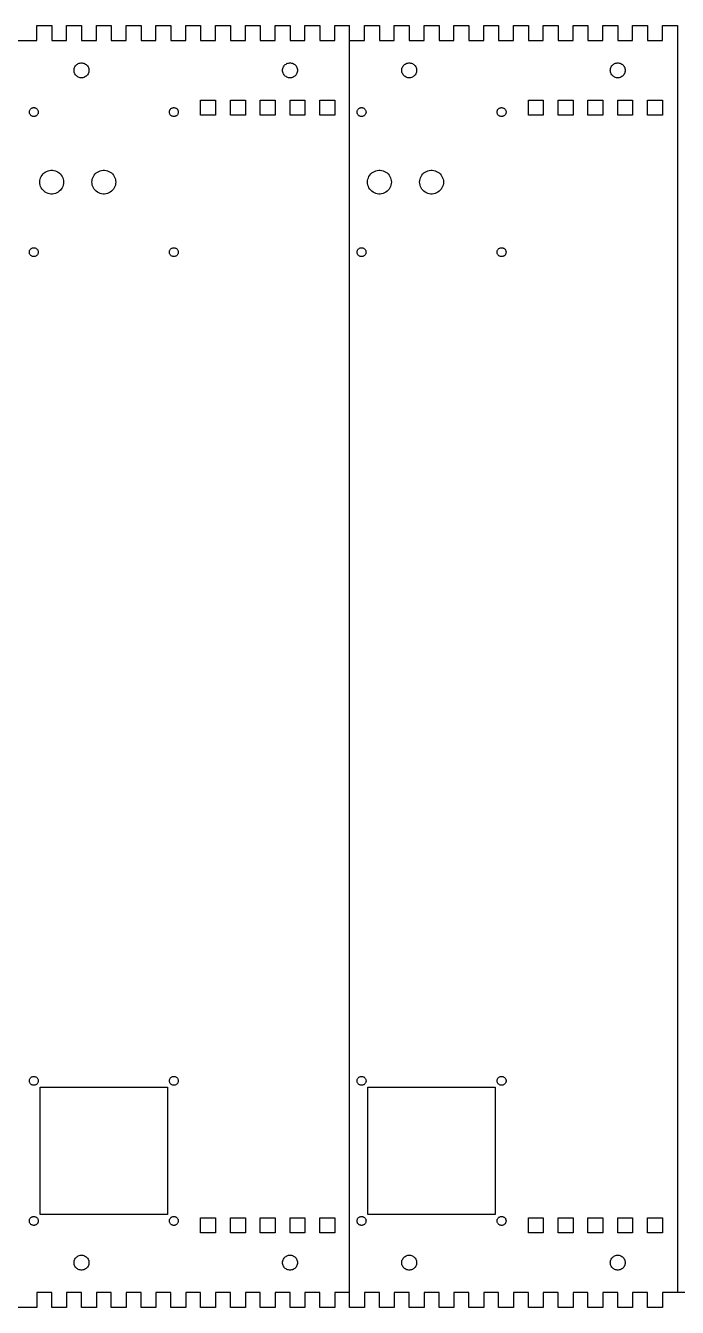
# Model space of a CAD drawing. Extents: x 0 to 660, y 0 to 430.
# Drawn here: x 221.7 to 440.4, y 0.4 to 430.4 of the extents above; entities that cross this region are included whole.
import ezdxf

# ---------------------------------------------------------------- set-up
doc = ezdxf.new("R2010")
doc.units = 0
doc.layers.add('LAYER_1', color=7, linetype='CONTINUOUS')

msp = doc.modelspace()

# ---------------------------------------------------------------- linework, layer by layer
at = {"layer": 'LAYER_1', "color": 7}
msp.add_line((330.423322, 0.42334), (330.423334, 430.423338), dxfattribs=at)
for points in [[(225.423333, 425.423339), (225.423333, 430.423338), (230.423334, 430.423338), (230.423334, 425.423339), (235.423334, 425.423339), (235.423334, 430.423338), (240.423334, 430.423338), (240.423334, 425.423339), (245.423334, 425.423339), (245.423334, 430.423338), (250.423333, 430.423338), (250.423333, 425.423339), (255.423334, 425.423339), (255.423334, 430.423338), (260.423333, 430.423338), (260.423333, 425.423339), (265.423334, 425.423339), (265.423334, 430.423338), (270.423332, 430.423338), (270.423332, 425.423339), (275.423334, 425.423339), (275.423334, 430.423338), (280.423332, 430.423338), (280.423332, 425.423339), (285.423333, 425.423339), (285.423333, 430.423338), (290.423335, 430.423338), (290.423335, 425.423339), (295.423333, 425.423339), (295.423333, 430.423338), (300.423334, 430.423338), (300.423334, 425.423339), (305.423333, 425.423339), (305.423333, 430.423338), (310.423334, 430.423338), (310.423334, 425.423339), (315.423333, 425.423339), (315.423333, 430.423338), (320.423334, 430.423338), (320.423334, 425.423339), (325.423332, 425.423339), (325.423332, 430.423338), (330.423334, 430.423338)], [(330.423322, 425.423339), (335.423322, 425.423339), (335.423322, 430.423338), (340.423322, 430.423338), (340.423322, 425.423339), (345.423322, 425.423339), (345.423322, 430.423338), (350.423323, 430.423338), (350.423323, 425.423339), (355.423322, 425.423339), (355.423322, 430.423338), (360.423322, 430.423338), (360.423322, 425.423339), (365.423323, 425.423339), (365.423323, 430.423338), (370.423321, 430.423338), (370.423321, 425.423339), (375.423323, 425.423339), (375.423323, 430.423338), (380.423321, 430.423338), (380.423321, 425.423339), (385.423323, 425.423339), (385.423323, 430.423338), (390.423321, 430.423338), (390.423321, 425.423339), (395.423322, 425.423339), (395.423322, 430.423338), (400.423324, 430.423338), (400.423324, 425.423339), (405.423322, 425.423339), (405.423322, 430.423338), (410.423323, 430.423338), (410.423323, 425.423339), (415.423322, 425.423339), (415.423322, 430.423338), (420.423323, 430.423338), (420.423323, 425.423339), (425.423322, 425.423339), (425.423322, 430.423338), (430.423323, 430.423338), (430.423323, 425.423339), (435.423321, 425.423339), (435.423321, 430.423338), (440.423323, 430.423338), (440.423323, 5.42333)], [(215.423332, 425.423339), (225.423333, 425.423339)], [(237.923334, 415.423339), (237.943335, 415.736338), (238.002334, 416.045337), (238.099334, 416.343339), (238.232334, 416.627339), (238.400333, 416.892337), (238.601334, 417.13434), (238.829334, 417.349339), (239.083334, 417.534339), (239.359334, 417.685339), (239.650333, 417.801338), (239.955334, 417.879339), (240.266334, 417.918339), (240.580334, 417.918339), (240.891333, 417.879339), (241.196334, 417.801338), (241.487333, 417.685339), (241.763334, 417.534339), (242.017334, 417.349339), (242.245334, 417.13434), (242.446334, 416.892337), (242.614334, 416.627339), (242.747333, 416.343339), (242.844334, 416.045337), (242.903334, 415.736338), (242.923335, 415.423339), (242.903332, 415.110338), (242.844334, 414.801338), (242.747333, 414.503337), (242.614334, 414.219337), (242.446334, 413.954339), (242.245334, 413.712339), (242.017334, 413.497339), (241.763334, 413.312337), (241.487333, 413.161339), (241.196334, 413.045338), (240.891333, 412.967337), (240.580334, 412.928337), (240.266334, 412.928337), (239.955334, 412.967337), (239.650333, 413.045338), (239.359334, 413.161339), (239.083334, 413.312337), (238.829334, 413.497339), (238.601334, 413.712339), (238.400333, 413.954339), (238.232334, 414.219337), (238.099334, 414.503337), (238.002334, 414.801338), (237.943334, 415.110338), (237.923332, 415.423339)], [(307.923334, 415.423339), (307.943343, 415.736338), (308.002333, 416.045337), (308.099333, 416.343339), (308.232333, 416.627339), (308.400334, 416.892337), (308.601333, 417.13434), (308.829335, 417.349339), (309.083335, 417.534339), (309.359334, 417.685339), (309.650333, 417.801338), (309.955334, 417.879339), (310.266334, 417.918339), (310.580334, 417.918339), (310.891335, 417.879339), (311.196332, 417.801338), (311.487335, 417.685339), (311.763334, 417.534339), (312.017334, 417.349339), (312.245333, 417.13434), (312.446334, 416.892337), (312.614333, 416.627339), (312.747333, 416.343339), (312.844332, 416.045337), (312.903334, 415.736338), (312.923343, 415.423339), (312.903325, 415.110338), (312.844332, 414.801338), (312.747333, 414.503337), (312.614333, 414.219337), (312.446334, 413.954339), (312.245333, 413.712339), (312.017334, 413.497339), (311.763334, 413.312337), (311.487335, 413.161339), (311.196332, 413.045338), (310.891335, 412.967337), (310.580334, 412.928337), (310.266334, 412.928337), (309.955334, 412.967337), (309.650333, 413.045338), (309.359334, 413.161339), (309.083335, 413.312337), (308.829335, 413.497339), (308.601333, 413.712339), (308.400334, 413.954339), (308.232333, 414.219337), (308.099333, 414.503337), (308.002333, 414.801338), (307.943335, 415.110338), (307.923325, 415.423339)], [(347.923322, 415.423339), (347.943324, 415.736338), (348.002322, 416.045337), (348.099322, 416.343339), (348.232322, 416.627339), (348.400322, 416.892337), (348.601322, 417.13434), (348.829322, 417.349339), (349.083322, 417.534339), (349.359322, 417.685339), (349.650322, 417.801338), (349.955322, 417.879339), (350.266323, 417.918339), (350.580322, 417.918339), (350.891322, 417.879339), (351.196322, 417.801338), (351.487322, 417.685339), (351.763322, 417.534339), (352.017322, 417.349339), (352.245322, 417.13434), (352.446322, 416.892337), (352.614323, 416.627339), (352.747322, 416.343339), (352.844322, 416.045337), (352.903322, 415.736338), (352.923323, 415.423339), (352.903321, 415.110338), (352.844322, 414.801338), (352.747322, 414.503337), (352.614323, 414.219337), (352.446322, 413.954339), (352.245322, 413.712339), (352.017322, 413.497339), (351.763322, 413.312337), (351.487322, 413.161339), (351.196322, 413.045338), (350.891322, 412.967337), (350.580322, 412.928337), (350.266323, 412.928337), (349.955322, 412.967337), (349.650322, 413.045338), (349.359322, 413.161339), (349.083322, 413.312337), (348.829322, 413.497339), (348.601322, 413.712339), (348.400322, 413.954339), (348.232322, 414.219337), (348.099322, 414.503337), (348.002322, 414.801338), (347.943322, 415.110338), (347.923321, 415.423339)], [(417.923322, 415.423339), (417.943332, 415.736338), (418.002322, 416.045337), (418.099322, 416.343339), (418.232322, 416.627339), (418.400323, 416.892337), (418.601322, 417.13434), (418.829323, 417.349339), (419.083323, 417.534339), (419.359323, 417.685339), (419.650322, 417.801338), (419.955322, 417.879339), (420.266323, 417.918339), (420.580323, 417.918339), (420.891324, 417.879339), (421.196321, 417.801338), (421.487323, 417.685339), (421.763323, 417.534339), (422.017323, 417.349339), (422.245322, 417.13434), (422.446323, 416.892337), (422.614321, 416.627339), (422.747321, 416.343339), (422.844321, 416.045337), (422.903323, 415.736338), (422.923332, 415.423339), (422.903314, 415.110338), (422.844321, 414.801338), (422.747321, 414.503337), (422.614321, 414.219337), (422.446323, 413.954339), (422.245322, 413.712339), (422.017323, 413.497339), (421.763323, 413.312337), (421.487323, 413.161339), (421.196321, 413.045338), (420.891324, 412.967337), (420.580323, 412.928337), (420.266323, 412.928337), (419.955322, 412.967337), (419.650322, 413.045338), (419.359323, 413.161339), (419.083323, 413.312337), (418.829323, 413.497339), (418.601322, 413.712339), (418.400323, 413.954339), (418.232322, 414.219337), (418.099322, 414.503337), (418.002322, 414.801338), (417.943324, 415.110338), (417.923314, 415.423339)], [(280.423332, 400.423338), (280.423332, 405.423337), (285.423333, 405.423337), (285.423333, 400.423338), (280.423332, 400.423338)], [(290.423335, 400.423338), (290.423335, 405.423337), (295.423333, 405.423337), (295.423333, 400.423338), (290.423335, 400.423338)], [(300.423334, 400.423338), (300.423334, 405.423337), (305.423333, 405.423337), (305.423333, 400.423338), (300.423334, 400.423338)], [(310.423334, 400.423338), (310.423334, 405.423337), (315.423333, 405.423337), (315.423333, 400.423338), (310.423334, 400.423338)], [(320.423334, 400.423338), (320.423334, 405.423337), (325.423332, 405.423337), (325.423332, 400.423338), (320.423334, 400.423338)], [(390.423321, 400.423338), (390.423321, 405.423337), (395.423322, 405.423337), (395.423322, 400.423338), (390.423321, 400.423338)], [(400.423324, 400.423338), (400.423324, 405.423337), (405.423322, 405.423337), (405.423322, 400.423338), (400.423324, 400.423338)], [(410.423323, 400.423338), (410.423323, 405.423337), (415.423322, 405.423337), (415.423322, 400.423338), (410.423323, 400.423338)], [(420.423323, 400.423338), (420.423323, 405.423337), (425.423322, 405.423337), (425.423322, 400.423338), (420.423323, 400.423338)], [(430.423323, 400.423338), (430.423323, 405.423337), (435.423321, 405.423337), (435.423321, 400.423338), (430.423323, 400.423338)], [(222.926334, 401.329339), (222.926334, 401.517339), (222.950334, 401.704339), (222.996334, 401.887338), (223.066334, 402.062338), (223.157334, 402.227339), (223.267333, 402.379339), (223.396334, 402.516338), (223.541333, 402.637338), (223.700334, 402.737338), (223.871334, 402.818338), (224.050334, 402.876338), (224.235334, 402.911339), (224.423334, 402.923333), (224.611334, 402.911344), (224.796334, 402.876338), (224.975334, 402.818338), (225.146333, 402.737338), (225.305334, 402.637338), (225.450334, 402.516338), (225.579334, 402.379339), (225.689334, 402.227339), (225.780334, 402.062338), (225.850334, 401.887338), (225.896334, 401.704339), (225.920334, 401.517339), (225.920334, 401.329339), (225.896333, 401.142339), (225.850334, 400.959338), (225.780334, 400.784337), (225.689334, 400.619339), (225.579334, 400.467337), (225.450334, 400.330338), (225.305334, 400.209338), (225.146333, 400.109338), (224.975334, 400.028337), (224.796334, 399.970338), (224.611334, 399.935339), (224.423334, 399.923345), (224.235334, 399.935334), (224.050334, 399.970338), (223.871334, 400.028337), (223.700334, 400.109338), (223.541333, 400.209338), (223.396334, 400.330338), (223.267333, 400.467337), (223.157334, 400.619339), (223.066334, 400.784337), (222.996334, 400.959338), (222.950334, 401.142339), (222.926334, 401.329339)], [(269.923333, 401.423339), (269.935328, 401.611339), (269.970335, 401.796338), (270.028334, 401.975338), (270.109335, 402.146339), (270.209335, 402.305337), (270.330335, 402.450337), (270.467334, 402.579338), (270.619333, 402.689337), (270.784334, 402.780337), (270.959334, 402.850339), (271.142333, 402.896339), (271.329333, 402.920328), (271.517333, 402.920339), (271.704333, 402.89635), (271.887335, 402.850339), (272.062332, 402.780337), (272.227334, 402.689337), (272.379333, 402.579338), (272.516335, 402.450337), (272.637335, 402.305337), (272.737334, 402.146339), (272.818332, 401.975338), (272.876335, 401.796338), (272.911333, 401.611339), (272.923327, 401.423339), (272.911339, 401.23534), (272.876335, 401.050337), (272.818332, 400.871338), (272.737334, 400.700339), (272.637335, 400.541338), (272.516335, 400.396338), (272.379333, 400.267337), (272.227334, 400.157338), (272.062332, 400.066338), (271.887335, 399.996339), (271.704333, 399.950339), (271.517333, 399.926351), (271.329333, 399.926339), (271.142333, 399.950328), (270.959334, 399.996339), (270.784334, 400.066338), (270.619333, 400.157338), (270.467334, 400.267337), (270.330335, 400.396338), (270.209335, 400.541338), (270.109335, 400.700339), (270.028334, 400.871338), (269.970335, 401.050337), (269.935333, 401.23534), (269.923339, 401.423339)], [(332.926323, 401.329339), (332.926323, 401.517339), (332.950322, 401.704339), (332.996322, 401.887338), (333.066323, 402.062338), (333.157323, 402.227339), (333.267322, 402.379339), (333.396322, 402.516338), (333.541322, 402.637338), (333.700322, 402.737338), (333.871322, 402.818338), (334.050322, 402.876338), (334.235323, 402.911339), (334.423322, 402.923333), (334.611322, 402.911344), (334.796322, 402.876338), (334.975322, 402.818338), (335.146322, 402.737338), (335.305322, 402.637338), (335.450323, 402.516338), (335.579322, 402.379339), (335.689322, 402.227339), (335.780322, 402.062338), (335.850323, 401.887338), (335.896323, 401.704339), (335.920323, 401.517339), (335.920322, 401.329339), (335.896322, 401.142339), (335.850323, 400.959338), (335.780322, 400.784337), (335.689322, 400.619339), (335.579322, 400.467337), (335.450323, 400.330338), (335.305322, 400.209338), (335.146322, 400.109338), (334.975322, 400.028337), (334.796322, 399.970338), (334.611322, 399.935339), (334.423322, 399.923345), (334.235323, 399.935334), (334.050322, 399.970338), (333.871322, 400.028337), (333.700322, 400.109338), (333.541322, 400.209338), (333.396322, 400.330338), (333.267322, 400.467337), (333.157323, 400.619339), (333.066323, 400.784337), (332.996322, 400.959338), (332.950322, 401.142339), (332.926323, 401.329339)], [(379.923322, 401.423339), (379.935317, 401.611339), (379.970324, 401.796338), (380.028323, 401.975338), (380.109324, 402.146339), (380.209323, 402.305337), (380.330323, 402.450337), (380.467322, 402.579338), (380.619322, 402.689337), (380.784323, 402.780337), (380.959323, 402.850339), (381.142322, 402.896339), (381.329322, 402.920328), (381.517322, 402.920339), (381.704322, 402.89635), (381.887324, 402.850339), (382.062321, 402.780337), (382.227322, 402.689337), (382.379322, 402.579338), (382.516324, 402.450337), (382.637324, 402.305337), (382.737323, 402.146339), (382.818321, 401.975338), (382.876323, 401.796338), (382.911322, 401.611339), (382.923316, 401.423339), (382.911327, 401.23534), (382.876323, 401.050337), (382.818321, 400.871338), (382.737323, 400.700339), (382.637324, 400.541338), (382.516324, 400.396338), (382.379322, 400.267337), (382.227322, 400.157338), (382.062321, 400.066338), (381.887324, 399.996339), (381.704322, 399.950339), (381.517322, 399.926351), (381.329322, 399.926339), (381.142322, 399.950328), (380.959323, 399.996339), (380.784323, 400.066338), (380.619322, 400.157338), (380.467322, 400.267337), (380.330323, 400.396338), (380.209323, 400.541338), (380.109324, 400.700339), (380.028323, 400.871338), (379.970324, 401.050337), (379.935322, 401.23534), (379.923328, 401.423339)], [(226.423334, 377.923338), (226.455334, 378.424339), (226.549334, 378.918338), (226.704334, 379.395339), (226.918334, 379.850337), (227.187334, 380.274337), (227.507333, 380.661337), (227.873334, 381.005337), (228.280334, 381.300339), (228.720334, 381.542339), (229.187334, 381.727338), (229.673334, 381.852337), (230.172334, 381.915338), (230.674334, 381.915338), (231.173334, 381.852337), (231.659333, 381.727338), (232.126334, 381.542339), (232.566334, 381.300339), (232.973334, 381.005337), (233.339334, 380.661337), (233.659334, 380.274337), (233.928334, 379.850337), (234.142334, 379.395339), (234.297334, 378.918338), (234.391333, 378.424339), (234.423334, 377.923338), (234.391333, 377.422337), (234.297334, 376.928338), (234.142334, 376.451338), (233.928334, 375.996339), (233.659334, 375.57234), (233.339334, 375.185339), (232.973334, 374.841339), (232.566334, 374.546338), (232.126334, 374.304338), (231.659333, 374.119338), (231.173334, 373.994339), (230.674334, 373.931339), (230.172334, 373.931339), (229.673334, 373.994339), (229.187334, 374.119338), (228.720334, 374.304338), (228.280334, 374.546338), (227.873334, 374.841339), (227.507333, 375.185339), (227.187334, 375.57234), (226.918334, 375.996339), (226.704334, 376.451338), (226.549334, 376.928338), (226.455334, 377.422337), (226.423334, 377.923338)], [(243.923334, 377.923338), (243.955333, 378.424339), (244.049334, 378.918338), (244.204334, 379.395339), (244.418334, 379.850337), (244.687334, 380.274337), (245.007333, 380.661337), (245.373334, 381.005337), (245.780334, 381.300339), (246.220334, 381.542339), (246.687334, 381.727338), (247.173334, 381.852337), (247.672334, 381.915338), (248.174334, 381.915338), (248.673335, 381.852337), (249.159333, 381.727338), (249.626334, 381.542339), (250.066333, 381.300339), (250.473334, 381.005337), (250.839334, 380.661337), (251.159335, 380.274337), (251.428335, 379.850337), (251.642332, 379.395339), (251.797335, 378.918338), (251.891334, 378.424339), (251.923333, 377.923338), (251.891334, 377.422337), (251.797335, 376.928338), (251.642332, 376.451338), (251.428335, 375.996339), (251.159335, 375.57234), (250.839334, 375.185339), (250.473334, 374.841339), (250.066333, 374.546338), (249.626334, 374.304338), (249.159333, 374.119338), (248.673335, 373.994339), (248.174334, 373.931339), (247.672334, 373.931339), (247.173334, 373.994339), (246.687334, 374.119338), (246.220334, 374.304338), (245.780334, 374.546338), (245.373334, 374.841339), (245.007333, 375.185339), (244.687334, 375.57234), (244.418334, 375.996339), (244.204334, 376.451338), (244.049334, 376.928338), (243.955333, 377.422337), (243.923334, 377.923338)], [(336.423323, 377.923338), (336.455322, 378.424339), (336.549322, 378.918338), (336.704322, 379.395339), (336.918323, 379.850337), (337.187322, 380.274337), (337.507322, 380.661337), (337.873323, 381.005337), (338.280323, 381.300339), (338.720322, 381.542339), (339.187322, 381.727338), (339.673323, 381.852337), (340.172323, 381.915338), (340.674322, 381.915338), (341.173322, 381.852337), (341.659322, 381.727338), (342.126322, 381.542339), (342.566322, 381.300339), (342.973322, 381.005337), (343.339322, 380.661337), (343.659323, 380.274337), (343.928322, 379.850337), (344.142322, 379.395339), (344.297323, 378.918338), (344.391322, 378.424339), (344.423322, 377.923338), (344.391322, 377.422337), (344.297323, 376.928338), (344.142322, 376.451338), (343.928322, 375.996339), (343.659323, 375.57234), (343.339322, 375.185339), (342.973322, 374.841339), (342.566322, 374.546338), (342.126322, 374.304338), (341.659322, 374.119338), (341.173322, 373.994339), (340.674322, 373.931339), (340.172323, 373.931339), (339.673323, 373.994339), (339.187322, 374.119338), (338.720322, 374.304338), (338.280323, 374.546338), (337.873323, 374.841339), (337.507322, 375.185339), (337.187322, 375.57234), (336.918323, 375.996339), (336.704322, 376.451338), (336.549322, 376.928338), (336.455322, 377.422337), (336.423323, 377.923338)], [(353.923323, 377.923338), (353.955322, 378.424339), (354.049322, 378.918338), (354.204322, 379.395339), (354.418323, 379.850337), (354.687322, 380.274337), (355.007322, 380.661337), (355.373322, 381.005337), (355.780323, 381.300339), (356.220322, 381.542339), (356.687322, 381.727338), (357.173323, 381.852337), (357.672323, 381.915338), (358.174322, 381.915338), (358.673324, 381.852337), (359.159322, 381.727338), (359.626323, 381.542339), (360.066322, 381.300339), (360.473323, 381.005337), (360.839323, 380.661337), (361.159323, 380.274337), (361.428324, 379.850337), (361.642321, 379.395339), (361.797323, 378.918338), (361.891323, 378.424339), (361.923322, 377.923338), (361.891323, 377.422337), (361.797323, 376.928338), (361.642321, 376.451338), (361.428324, 375.996339), (361.159323, 375.57234), (360.839323, 375.185339), (360.473323, 374.841339), (360.066322, 374.546338), (359.626323, 374.304338), (359.159322, 374.119338), (358.673324, 373.994339), (358.174322, 373.931339), (357.672323, 373.931339), (357.173323, 373.994339), (356.687322, 374.119338), (356.220322, 374.304338), (355.780323, 374.546338), (355.373322, 374.841339), (355.007322, 375.185339), (354.687322, 375.57234), (354.418323, 375.996339), (354.204322, 376.451338), (354.049322, 376.928338), (353.955322, 377.422337), (353.923323, 377.923338)], [(222.923334, 354.423337), (222.935333, 354.611339), (222.970334, 354.796339), (223.028334, 354.975338), (223.109334, 355.146337), (223.209334, 355.305338), (223.330334, 355.450338), (223.467334, 355.579339), (223.619333, 355.689338), (223.784334, 355.780338), (223.959334, 355.850337), (224.142334, 355.896337), (224.329333, 355.920326), (224.517334, 355.920337), (224.704334, 355.896348), (224.887334, 355.850337), (225.062334, 355.780338), (225.227334, 355.689338), (225.379334, 355.579339), (225.516334, 355.450338), (225.637334, 355.305338), (225.737334, 355.146337), (225.818334, 354.975338), (225.876334, 354.796339), (225.911334, 354.611339), (225.923334, 354.423337), (225.911334, 354.235338), (225.876334, 354.050338), (225.818334, 353.871339), (225.737334, 353.700337), (225.637334, 353.541339), (225.516334, 353.396339), (225.379334, 353.267338), (225.227334, 353.157339), (225.062334, 353.066339), (224.887334, 352.996337), (224.704334, 352.950338), (224.517334, 352.926349), (224.329333, 352.926337), (224.142334, 352.950326), (223.959334, 352.996337), (223.784334, 353.066339), (223.619333, 353.157339), (223.467334, 353.267338), (223.330334, 353.396339), (223.209334, 353.541339), (223.109334, 353.700337), (223.028334, 353.871339), (222.970334, 354.050338), (222.935333, 354.235338), (222.923334, 354.423337)], [(269.926333, 354.329337), (269.926333, 354.51734), (269.950322, 354.704337), (269.996333, 354.887339), (270.066333, 355.062339), (270.157332, 355.227337), (270.267334, 355.37934), (270.396332, 355.516339), (270.541332, 355.637339), (270.700333, 355.737338), (270.871335, 355.818339), (271.050334, 355.876338), (271.235334, 355.911337), (271.423333, 355.923331), (271.611333, 355.911343), (271.796332, 355.876338), (271.975334, 355.818339), (272.146333, 355.737338), (272.305334, 355.637339), (272.450334, 355.516339), (272.579332, 355.37934), (272.689334, 355.227337), (272.780334, 355.062339), (272.850333, 354.887339), (272.896333, 354.704337), (272.920322, 354.51734), (272.920333, 354.329337), (272.896344, 354.142337), (272.850333, 353.959338), (272.780334, 353.784338), (272.689334, 353.619337), (272.579332, 353.467338), (272.450334, 353.330338), (272.305334, 353.209338), (272.146333, 353.109339), (271.975334, 353.028338), (271.796332, 352.970339), (271.611333, 352.935337), (271.423333, 352.923343), (271.235334, 352.935332), (271.050334, 352.970339), (270.871335, 353.028338), (270.700333, 353.109339), (270.541332, 353.209338), (270.396332, 353.330338), (270.267334, 353.467338), (270.157332, 353.619337), (270.066333, 353.784338), (269.996333, 353.959338), (269.950334, 354.142337), (269.926345, 354.329337)], [(332.923323, 354.423337), (332.935322, 354.611339), (332.970322, 354.796339), (333.028322, 354.975338), (333.109322, 355.146337), (333.209323, 355.305338), (333.330323, 355.450338), (333.467323, 355.579339), (333.619322, 355.689338), (333.784322, 355.780338), (333.959322, 355.850337), (334.142322, 355.896337), (334.329322, 355.920326), (334.517322, 355.920337), (334.704323, 355.896348), (334.887322, 355.850337), (335.062323, 355.780338), (335.227322, 355.689338), (335.379322, 355.579339), (335.516322, 355.450338), (335.637322, 355.305338), (335.737322, 355.146337), (335.818323, 354.975338), (335.876323, 354.796339), (335.911322, 354.611339), (335.923322, 354.423337), (335.911322, 354.235338), (335.876323, 354.050338), (335.818323, 353.871339), (335.737322, 353.700337), (335.637322, 353.541339), (335.516322, 353.396339), (335.379322, 353.267338), (335.227322, 353.157339), (335.062323, 353.066339), (334.887322, 352.996337), (334.704323, 352.950338), (334.517322, 352.926349), (334.329322, 352.926337), (334.142322, 352.950326), (333.959322, 352.996337), (333.784322, 353.066339), (333.619322, 353.157339), (333.467323, 353.267338), (333.330323, 353.396339), (333.209323, 353.541339), (333.109322, 353.700337), (333.028322, 353.871339), (332.970322, 354.050338), (332.935322, 354.235338), (332.923323, 354.423337)], [(379.926322, 354.329337), (379.926322, 354.51734), (379.950311, 354.704337), (379.996322, 354.887339), (380.066321, 355.062339), (380.157321, 355.227337), (380.267323, 355.37934), (380.396321, 355.516339), (380.541321, 355.637339), (380.700322, 355.737338), (380.871324, 355.818339), (381.050323, 355.876338), (381.235323, 355.911337), (381.423322, 355.923331), (381.611322, 355.911343), (381.796321, 355.876338), (381.975323, 355.818339), (382.146322, 355.737338), (382.305323, 355.637339), (382.450323, 355.516339), (382.579321, 355.37934), (382.689323, 355.227337), (382.780323, 355.062339), (382.850322, 354.887339), (382.896322, 354.704337), (382.920311, 354.51734), (382.920322, 354.329337), (382.896333, 354.142337), (382.850322, 353.959338), (382.780323, 353.784338), (382.689323, 353.619337), (382.579321, 353.467338), (382.450323, 353.330338), (382.305323, 353.209338), (382.146322, 353.109339), (381.975323, 353.028338), (381.796321, 352.970339), (381.611322, 352.935337), (381.423322, 352.923343), (381.235323, 352.935332), (381.050323, 352.970339), (380.871324, 353.028338), (380.700322, 353.109339), (380.541321, 353.209338), (380.396321, 353.330338), (380.267323, 353.467338), (380.157321, 353.619337), (380.066321, 353.784338), (379.996322, 353.959338), (379.950322, 354.142337), (379.926334, 354.329337)], [(222.926334, 76.329337), (222.926334, 76.51734), (222.950334, 76.704337), (222.996334, 76.887339), (223.066334, 77.062339), (223.157334, 77.227337), (223.267333, 77.37934), (223.396334, 77.516339), (223.541333, 77.637339), (223.700334, 77.737338), (223.871334, 77.818339), (224.050334, 77.876339), (224.235334, 77.91134), (224.423334, 77.923334), (224.611334, 77.911343), (224.796334, 77.876339), (224.975334, 77.818339), (225.146333, 77.737338), (225.305334, 77.637339), (225.450334, 77.516339), (225.579334, 77.37934), (225.689334, 77.227337), (225.780334, 77.062339), (225.850334, 76.887339), (225.896334, 76.704337), (225.920334, 76.51734), (225.920334, 76.329337), (225.896333, 76.142337), (225.850334, 75.959338), (225.780334, 75.784338), (225.689334, 75.61934), (225.579334, 75.467338), (225.450334, 75.330338), (225.305334, 75.209339), (225.146333, 75.109339), (224.975334, 75.028338), (224.796334, 74.970339), (224.611334, 74.935337), (224.423334, 74.923343), (224.235334, 74.935332), (224.050334, 74.970339), (223.871334, 75.028338), (223.700334, 75.109339), (223.541333, 75.209339), (223.396334, 75.330338), (223.267333, 75.467338), (223.157334, 75.61934), (223.066334, 75.784338), (222.996334, 75.959338), (222.950334, 76.142337), (222.926334, 76.329337)], [(269.923333, 76.423337), (269.935328, 76.611339), (269.970335, 76.796339), (270.028334, 76.975338), (270.109335, 77.14634), (270.209335, 77.305338), (270.330335, 77.450338), (270.467334, 77.579339), (270.619333, 77.689338), (270.784334, 77.780338), (270.959334, 77.850337), (271.142333, 77.896337), (271.329333, 77.920354), (271.517333, 77.92034), (271.704333, 77.896323), (271.887335, 77.850337), (272.062332, 77.780338), (272.227334, 77.689338), (272.379333, 77.579339), (272.516335, 77.450338), (272.637335, 77.305338), (272.737334, 77.14634), (272.818332, 76.975338), (272.876335, 76.796339), (272.911333, 76.611339), (272.923327, 76.423337), (272.911339, 76.235338), (272.876335, 76.050338), (272.818332, 75.871339), (272.737334, 75.700337), (272.637335, 75.541339), (272.516335, 75.396339), (272.379333, 75.267338), (272.227334, 75.157339), (272.062332, 75.066339), (271.887335, 74.99634), (271.704333, 74.950338), (271.517333, 74.926349), (271.329333, 74.926337), (271.142333, 74.950326), (270.959334, 74.99634), (270.784334, 75.066339), (270.619333, 75.157339), (270.467334, 75.267338), (270.330335, 75.396339), (270.209335, 75.541339), (270.109335, 75.700337), (270.028334, 75.871339), (269.970335, 76.050338), (269.935333, 76.235338), (269.923339, 76.423337)], [(332.926323, 76.329337), (332.926323, 76.51734), (332.950322, 76.704337), (332.996322, 76.887339), (333.066323, 77.062339), (333.157323, 77.227337), (333.267322, 77.37934), (333.396322, 77.516339), (333.541322, 77.637339), (333.700322, 77.737338), (333.871322, 77.818339), (334.050322, 77.876339), (334.235323, 77.91134), (334.423322, 77.923334), (334.611322, 77.911343), (334.796322, 77.876339), (334.975322, 77.818339), (335.146322, 77.737338), (335.305322, 77.637339), (335.450323, 77.516339), (335.579322, 77.37934), (335.689322, 77.227337), (335.780322, 77.062339), (335.850323, 76.887339), (335.896323, 76.704337), (335.920323, 76.51734), (335.920322, 76.329337), (335.896322, 76.142337), (335.850323, 75.959338), (335.780322, 75.784338), (335.689322, 75.61934), (335.579322, 75.467338), (335.450323, 75.330338), (335.305322, 75.209339), (335.146322, 75.109339), (334.975322, 75.028338), (334.796322, 74.970339), (334.611322, 74.935337), (334.423322, 74.923343), (334.235323, 74.935332), (334.050322, 74.970339), (333.871322, 75.028338), (333.700322, 75.109339), (333.541322, 75.209339), (333.396322, 75.330338), (333.267322, 75.467338), (333.157323, 75.61934), (333.066323, 75.784338), (332.996322, 75.959338), (332.950322, 76.142337), (332.926323, 76.329337)], [(379.923322, 76.423337), (379.935317, 76.611339), (379.970324, 76.796339), (380.028323, 76.975338), (380.109324, 77.14634), (380.209323, 77.305338), (380.330323, 77.450338), (380.467322, 77.579339), (380.619322, 77.689338), (380.784323, 77.780338), (380.959323, 77.850337), (381.142322, 77.896337), (381.329322, 77.920354), (381.517322, 77.92034), (381.704322, 77.896323), (381.887324, 77.850337), (382.062321, 77.780338), (382.227322, 77.689338), (382.379322, 77.579339), (382.516324, 77.450338), (382.637324, 77.305338), (382.737323, 77.14634), (382.818321, 76.975338), (382.876323, 76.796339), (382.911322, 76.611339), (382.923316, 76.423337), (382.911327, 76.235338), (382.876323, 76.050338), (382.818321, 75.871339), (382.737323, 75.700337), (382.637324, 75.541339), (382.516324, 75.396339), (382.379322, 75.267338), (382.227322, 75.157339), (382.062321, 75.066339), (381.887324, 74.99634), (381.704322, 74.950338), (381.517322, 74.926349), (381.329322, 74.926337), (381.142322, 74.950326), (380.959323, 74.99634), (380.784323, 75.066339), (380.619322, 75.157339), (380.467322, 75.267338), (380.330323, 75.396339), (380.209323, 75.541339), (380.109324, 75.700337), (380.028323, 75.871339), (379.970324, 76.050338), (379.935322, 76.235338), (379.923328, 76.423337)], [(226.523334, 31.523339), (226.523334, 74.323339), (269.323335, 74.323339), (269.323335, 31.523339), (226.523334, 31.523339)], [(336.523322, 31.523339), (336.523322, 74.323339), (379.323323, 74.323339), (379.323323, 31.523339), (336.523322, 31.523339)], [(222.923334, 29.423338), (222.935333, 29.611338), (222.970334, 29.796337), (223.028334, 29.975339), (223.109334, 30.146338), (223.209334, 30.305339), (223.330334, 30.450339), (223.467334, 30.579337), (223.619333, 30.689339), (223.784334, 30.780339), (223.959334, 30.850338), (224.142334, 30.896338), (224.329333, 30.920327), (224.517334, 30.920338), (224.704334, 30.896349), (224.887334, 30.850338), (225.062334, 30.780339), (225.227334, 30.689339), (225.379334, 30.579337), (225.516334, 30.450339), (225.637334, 30.305339), (225.737334, 30.146338), (225.818334, 29.975339), (225.876334, 29.796337), (225.911334, 29.611338), (225.923334, 29.423338), (225.911334, 29.235339), (225.876334, 29.050339), (225.818334, 28.87134), (225.737334, 28.700338), (225.637334, 28.541337), (225.516334, 28.396337), (225.379334, 28.267339), (225.227334, 28.157337), (225.062334, 28.066337), (224.887334, 27.996338), (224.704334, 27.950338), (224.517334, 27.92635), (224.329333, 27.926338), (224.142334, 27.950327), (223.959334, 27.996338), (223.784334, 28.066337), (223.619333, 28.157337), (223.467334, 28.267339), (223.330334, 28.396337), (223.209334, 28.541337), (223.109334, 28.700338), (223.028334, 28.87134), (222.970334, 29.050339), (222.935333, 29.235339), (222.923334, 29.423338)], [(269.926333, 29.329338), (269.926333, 29.517338), (269.950322, 29.704338), (269.996333, 29.887337), (270.066333, 30.062337), (270.157332, 30.227338), (270.267334, 30.379338), (270.396332, 30.516337), (270.541332, 30.637339), (270.700333, 30.737339), (270.871335, 30.818337), (271.050334, 30.876339), (271.235334, 30.911338), (271.423333, 30.923332), (271.611333, 30.911343), (271.796332, 30.876339), (271.975334, 30.818337), (272.146333, 30.737339), (272.305334, 30.637339), (272.450334, 30.516337), (272.579332, 30.379338), (272.689334, 30.227338), (272.780334, 30.062337), (272.850333, 29.887337), (272.896333, 29.704338), (272.920322, 29.517338), (272.920333, 29.329338), (272.896344, 29.142338), (272.850333, 28.959339), (272.780334, 28.784339), (272.689334, 28.619338), (272.579332, 28.467338), (272.450334, 28.330339), (272.305334, 28.209339), (272.146333, 28.10934), (271.975334, 28.028339), (271.796332, 27.970339), (271.611333, 27.935338), (271.423333, 27.923344), (271.235334, 27.935333), (271.050334, 27.970339), (270.871335, 28.028339), (270.700333, 28.10934), (270.541332, 28.209339), (270.396332, 28.330339), (270.267334, 28.467338), (270.157332, 28.619338), (270.066333, 28.784339), (269.996333, 28.959339), (269.950334, 29.142338), (269.926345, 29.329338)], [(280.423332, 25.423338), (280.423332, 30.423339), (285.423333, 30.423339), (285.423333, 25.423338), (280.423332, 25.423338)], [(290.423335, 25.423338), (290.423335, 30.423339), (295.423333, 30.423339), (295.423333, 25.423338), (290.423335, 25.423338)], [(300.423334, 25.423338), (300.423334, 30.423339), (305.423333, 30.423339), (305.423333, 25.423338), (300.423334, 25.423338)], [(310.423334, 25.423338), (310.423334, 30.423339), (315.423333, 30.423339), (315.423333, 25.423338), (310.423334, 25.423338)], [(320.423334, 25.423338), (320.423334, 30.423339), (325.423332, 30.423339), (325.423332, 25.423338), (320.423334, 25.423338)], [(332.923323, 29.423338), (332.935322, 29.611338), (332.970322, 29.796337), (333.028322, 29.975339), (333.109322, 30.146338), (333.209323, 30.305339), (333.330323, 30.450339), (333.467323, 30.579337), (333.619322, 30.689339), (333.784322, 30.780339), (333.959322, 30.850338), (334.142322, 30.896338), (334.329322, 30.920327), (334.517322, 30.920338), (334.704323, 30.896349), (334.887322, 30.850338), (335.062323, 30.780339), (335.227322, 30.689339), (335.379322, 30.579337), (335.516322, 30.450339), (335.637322, 30.305339), (335.737322, 30.146338), (335.818323, 29.975339), (335.876323, 29.796337), (335.911322, 29.611338), (335.923322, 29.423338), (335.911322, 29.235339), (335.876323, 29.050339), (335.818323, 28.87134), (335.737322, 28.700338), (335.637322, 28.541337), (335.516322, 28.396337), (335.379322, 28.267339), (335.227322, 28.157337), (335.062323, 28.066337), (334.887322, 27.996338), (334.704323, 27.950338), (334.517322, 27.92635), (334.329322, 27.926338), (334.142322, 27.950327), (333.959322, 27.996338), (333.784322, 28.066337), (333.619322, 28.157337), (333.467323, 28.267339), (333.330323, 28.396337), (333.209323, 28.541337), (333.109322, 28.700338), (333.028322, 28.87134), (332.970322, 29.050339), (332.935322, 29.235339), (332.923323, 29.423338)], [(379.926322, 29.329338), (379.926322, 29.517338), (379.950311, 29.704338), (379.996322, 29.887337), (380.066321, 30.062337), (380.157321, 30.227338), (380.267323, 30.379338), (380.396321, 30.516337), (380.541321, 30.637339), (380.700322, 30.737339), (380.871324, 30.818337), (381.050323, 30.876339), (381.235323, 30.911338), (381.423322, 30.923332), (381.611322, 30.911343), (381.796321, 30.876339), (381.975323, 30.818337), (382.146322, 30.737339), (382.305323, 30.637339), (382.450323, 30.516337), (382.579321, 30.379338), (382.689323, 30.227338), (382.780323, 30.062337), (382.850322, 29.887337), (382.896322, 29.704338), (382.920311, 29.517338), (382.920322, 29.329338), (382.896333, 29.142338), (382.850322, 28.959339), (382.780323, 28.784339), (382.689323, 28.619338), (382.579321, 28.467338), (382.450323, 28.330339), (382.305323, 28.209339), (382.146322, 28.10934), (381.975323, 28.028339), (381.796321, 27.970339), (381.611322, 27.935338), (381.423322, 27.923344), (381.235323, 27.935333), (381.050323, 27.970339), (380.871324, 28.028339), (380.700322, 28.10934), (380.541321, 28.209339), (380.396321, 28.330339), (380.267323, 28.467338), (380.157321, 28.619338), (380.066321, 28.784339), (379.996322, 28.959339), (379.950322, 29.142338), (379.926334, 29.329338)], [(390.423321, 25.423338), (390.423321, 30.423339), (395.423322, 30.423339), (395.423322, 25.423338), (390.423321, 25.423338)], [(400.423324, 25.423338), (400.423324, 30.423339), (405.423322, 30.423339), (405.423322, 25.423338), (400.423324, 25.423338)], [(410.423323, 25.423338), (410.423323, 30.423339), (415.423322, 30.423339), (415.423322, 25.423338), (410.423323, 25.423338)], [(420.423323, 25.423338), (420.423323, 30.423339), (425.423322, 30.423339), (425.423322, 25.423338), (420.423323, 25.423338)], [(430.423323, 25.423338), (430.423323, 30.423339), (435.423321, 30.423339), (435.423321, 25.423338), (430.423323, 25.423338)], [(237.923334, 15.423338), (237.943335, 15.736339), (238.002334, 16.045339), (238.099334, 16.343337), (238.232334, 16.627337), (238.400333, 16.892338), (238.601334, 17.134338), (238.829334, 17.349338), (239.083334, 17.534337), (239.359334, 17.685338), (239.650333, 17.801339), (239.955334, 17.879337), (240.266334, 17.918337), (240.580334, 17.918337), (240.891333, 17.879337), (241.196334, 17.801339), (241.487333, 17.685338), (241.763334, 17.534337), (242.017334, 17.349338), (242.245334, 17.134338), (242.446334, 16.892338), (242.614334, 16.627337), (242.747333, 16.343337), (242.844334, 16.045339), (242.903334, 15.736339), (242.923335, 15.423338), (242.903332, 15.110325), (242.844334, 14.801348), (242.747333, 14.50335), (242.614334, 14.21935), (242.446334, 13.954343), (242.245334, 13.712337), (242.017334, 13.49734), (241.763334, 13.312344), (241.487333, 13.161327), (241.196334, 13.045333), (240.891333, 12.967327), (240.580334, 12.928352), (240.266334, 12.928352), (239.955334, 12.967327), (239.650333, 13.045333), (239.359334, 13.161327), (239.083334, 13.312344), (238.829334, 13.49734), (238.601334, 13.712337), (238.400333, 13.954343), (238.232334, 14.21935), (238.099334, 14.50335), (238.002334, 14.801348), (237.943334, 15.110325), (237.923332, 15.423338)], [(307.923334, 15.423338), (307.943343, 15.736339), (308.002333, 16.045339), (308.099333, 16.343337), (308.232333, 16.627337), (308.400334, 16.892338), (308.601333, 17.134338), (308.829335, 17.349338), (309.083335, 17.534337), (309.359334, 17.685338), (309.650333, 17.801339), (309.955334, 17.879337), (310.266334, 17.918337), (310.580334, 17.918337), (310.891335, 17.879337), (311.196332, 17.801339), (311.487335, 17.685338), (311.763334, 17.534337), (312.017334, 17.349338), (312.245333, 17.134338), (312.446334, 16.892338), (312.614333, 16.627337), (312.747333, 16.343337), (312.844332, 16.045339), (312.903334, 15.736339), (312.923343, 15.423338), (312.903325, 15.110325), (312.844332, 14.801348), (312.747333, 14.50335), (312.614333, 14.21935), (312.446334, 13.954343), (312.245333, 13.712337), (312.017334, 13.49734), (311.763334, 13.312344), (311.487335, 13.161327), (311.196332, 13.045333), (310.891335, 12.967327), (310.580334, 12.928352), (310.266334, 12.928352), (309.955334, 12.967327), (309.650333, 13.045333), (309.359334, 13.161327), (309.083335, 13.312344), (308.829335, 13.49734), (308.601333, 13.712337), (308.400334, 13.954343), (308.232333, 14.21935), (308.099333, 14.50335), (308.002333, 14.801348), (307.943335, 15.110325), (307.923325, 15.423338)], [(347.923322, 15.423338), (347.943324, 15.736339), (348.002322, 16.045339), (348.099322, 16.343337), (348.232322, 16.627337), (348.400322, 16.892338), (348.601322, 17.134338), (348.829322, 17.349338), (349.083322, 17.534337), (349.359322, 17.685338), (349.650322, 17.801339), (349.955322, 17.879337), (350.266323, 17.918337), (350.580322, 17.918337), (350.891322, 17.879337), (351.196322, 17.801339), (351.487322, 17.685338), (351.763322, 17.534337), (352.017322, 17.349338), (352.245322, 17.134338), (352.446322, 16.892338), (352.614323, 16.627337), (352.747322, 16.343337), (352.844322, 16.045339), (352.903322, 15.736339), (352.923323, 15.423338), (352.903321, 15.110325), (352.844322, 14.801348), (352.747322, 14.50335), (352.614323, 14.21935), (352.446322, 13.954343), (352.245322, 13.712337), (352.017322, 13.49734), (351.763322, 13.312344), (351.487322, 13.161327), (351.196322, 13.045333), (350.891322, 12.967327), (350.580322, 12.928352), (350.266323, 12.928352), (349.955322, 12.967327), (349.650322, 13.045333), (349.359322, 13.161327), (349.083322, 13.312344), (348.829322, 13.49734), (348.601322, 13.712337), (348.400322, 13.954343), (348.232322, 14.21935), (348.099322, 14.50335), (348.002322, 14.801348), (347.943322, 15.110325), (347.923321, 15.423338)], [(417.923322, 15.423338), (417.943332, 15.736339), (418.002322, 16.045339), (418.099322, 16.343337), (418.232322, 16.627337), (418.400323, 16.892338), (418.601322, 17.134338), (418.829323, 17.349338), (419.083323, 17.534337), (419.359323, 17.685338), (419.650322, 17.801339), (419.955322, 17.879337), (420.266323, 17.918337), (420.580323, 17.918337), (420.891324, 17.879337), (421.196321, 17.801339), (421.487323, 17.685338), (421.763323, 17.534337), (422.017323, 17.349338), (422.245322, 17.134338), (422.446323, 16.892338), (422.614321, 16.627337), (422.747321, 16.343337), (422.844321, 16.045339), (422.903323, 15.736339), (422.923332, 15.423338), (422.903314, 15.110325), (422.844321, 14.801348), (422.747321, 14.50335), (422.614321, 14.21935), (422.446323, 13.954343), (422.245322, 13.712337), (422.017323, 13.49734), (421.763323, 13.312344), (421.487323, 13.161327), (421.196321, 13.045333), (420.891324, 12.967327), (420.580323, 12.928352), (420.266323, 12.928352), (419.955322, 12.967327), (419.650322, 13.045333), (419.359323, 13.161327), (419.083323, 13.312344), (418.829323, 13.49734), (418.601322, 13.712337), (418.400323, 13.954343), (418.232322, 14.21935), (418.099322, 14.50335), (418.002322, 14.801348), (417.943324, 15.110325), (417.923314, 15.423338)], [(330.423334, 5.42333), (325.423332, 5.42333), (325.423332, 0.42334), (320.423334, 0.42334), (320.423334, 5.42333), (315.423333, 5.42333), (315.423333, 0.42334), (310.423334, 0.42334), (310.423334, 5.42333), (305.423333, 5.42333), (305.423333, 0.42334), (300.423334, 0.42334), (300.423334, 5.42333), (295.423333, 5.42333), (295.423333, 0.42334), (290.423335, 0.42334), (290.423335, 5.42333), (285.423333, 5.42333), (285.423333, 0.42334), (280.423332, 0.42334), (280.423332, 5.42333), (275.423334, 5.42333), (275.423334, 0.42334), (270.423332, 0.42334), (270.423332, 5.42333), (265.423334, 5.42333), (265.423334, 0.42334), (260.423333, 0.42334), (260.423333, 5.42333), (255.423334, 5.42333), (255.423334, 0.42334), (250.423333, 0.42334), (250.423333, 5.42333), (245.423334, 5.42333), (245.423334, 0.42334), (240.423334, 0.42334), (240.423334, 5.42333), (235.423334, 5.42333), (235.423334, 0.42334), (230.423334, 0.42334), (230.423334, 5.42333), (225.423333, 5.42333), (225.423333, 0.42334)], [(445.452528, 5.423325), (435.423321, 5.42333), (435.423321, 0.42334), (430.423323, 0.42334), (430.423323, 5.42333), (425.423322, 5.42333), (425.423322, 0.42334), (420.423323, 0.42334), (420.423323, 5.42333), (415.423322, 5.42333), (415.423322, 0.42334), (410.423323, 0.42334), (410.423323, 5.42333), (405.423322, 5.42333), (405.423322, 0.42334), (400.423324, 0.42334), (400.423324, 5.42333), (395.423322, 5.42333), (395.423322, 0.42334), (390.423321, 0.42334), (390.423321, 5.42333), (385.423323, 5.42333), (385.423323, 0.42334), (380.423321, 0.42334), (380.423321, 5.42333), (375.423323, 5.42333), (375.423323, 0.42334), (370.423321, 0.42334), (370.423321, 5.42333), (365.423323, 5.42333), (365.423323, 0.42334), (360.423322, 0.42334), (360.423322, 5.42333), (355.423322, 5.42333), (355.423322, 0.42334), (350.423323, 0.42334), (350.423323, 5.42333), (345.423322, 5.42333), (345.423322, 0.42334), (340.423322, 0.42334), (340.423322, 5.42333), (335.423322, 5.42333), (335.423322, 0.42334), (330.423322, 0.42334)], [(225.423333, 0.42334), (215.423332, 0.42334)]]:
    msp.add_lwpolyline(points, dxfattribs=at)

doc.saveas('drawing.dxf')
